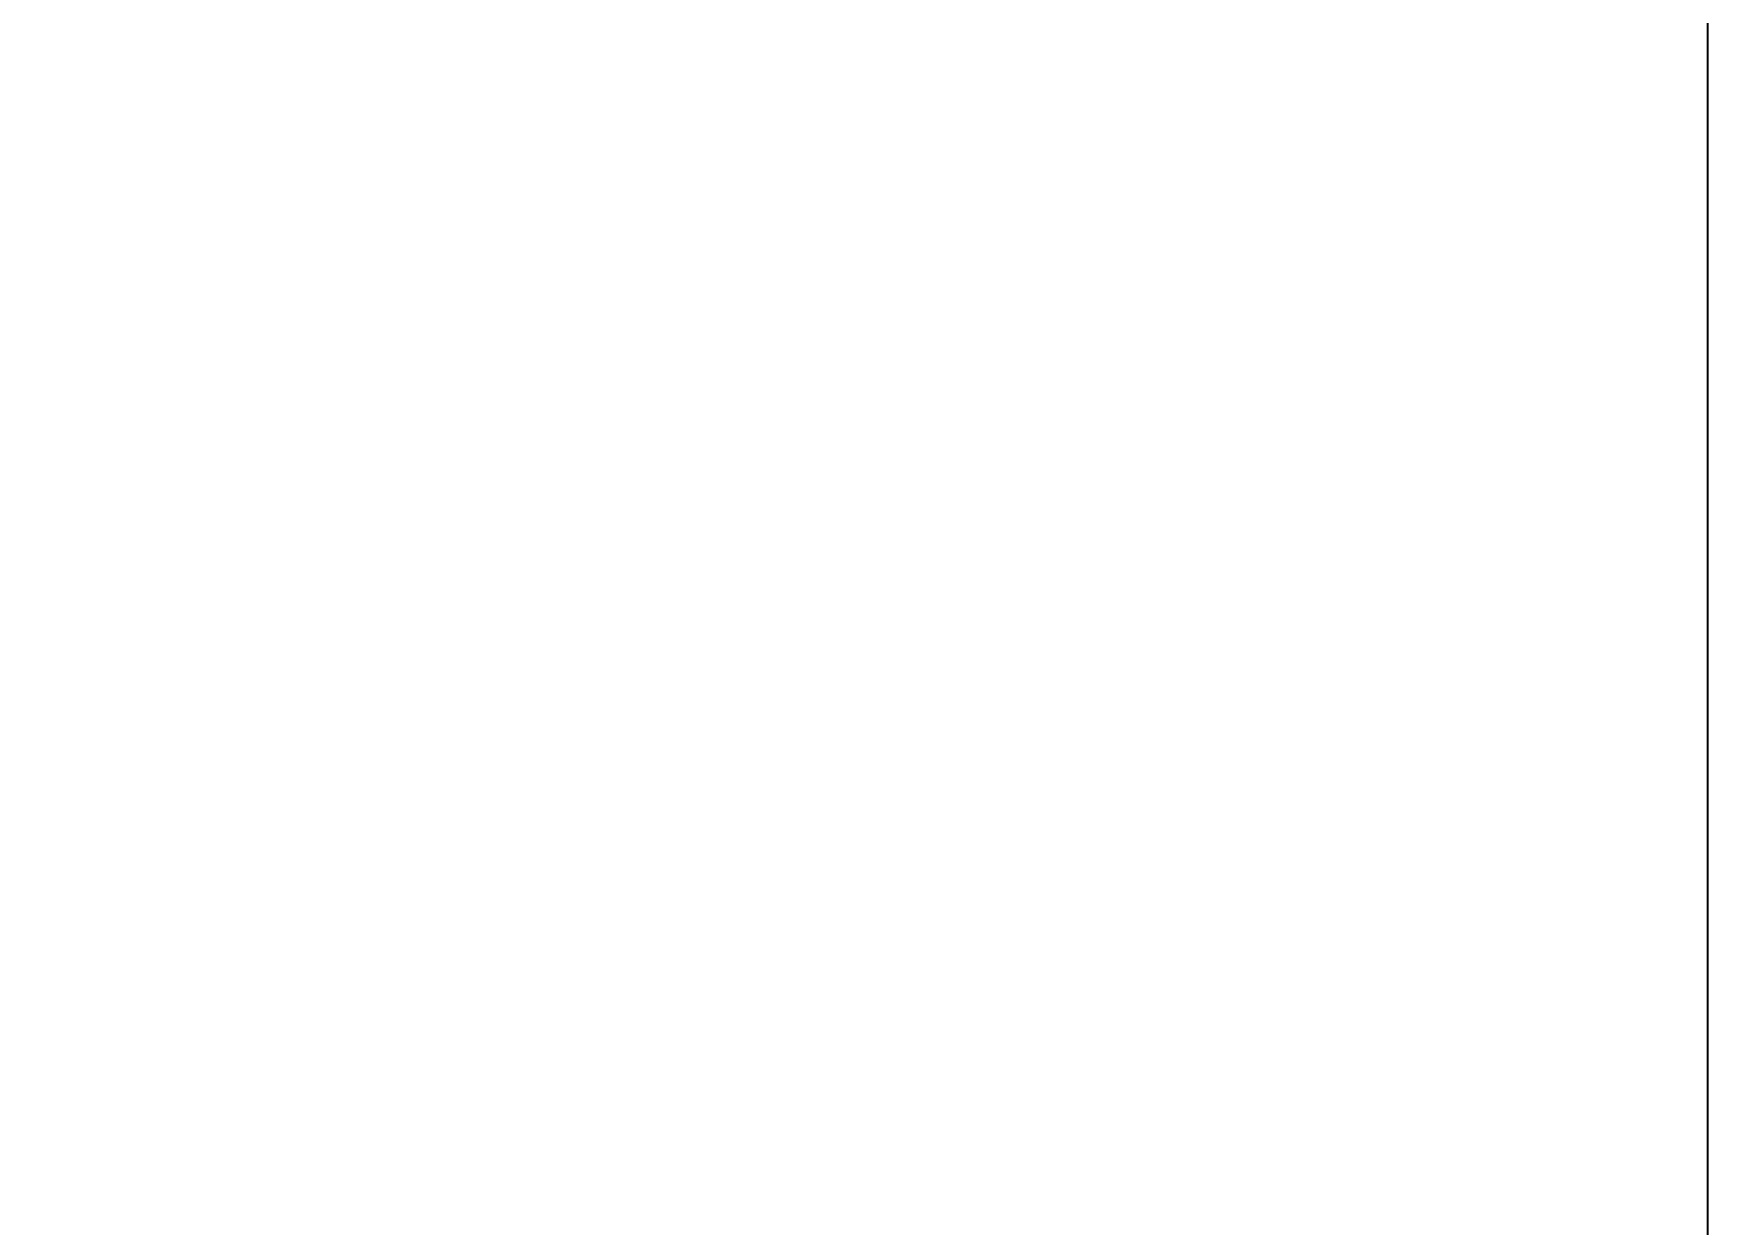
# Model space of a CAD drawing. Header units: millimetres. Extents: x 346859 to 753976, y -86090 to 5333.
# Drawn here: x 432778.2 to 432890.2, y -23372.4 to -23292.7 of the extents above; entities that cross this region are included whole.
import ezdxf

# ---------------------------------------------------------------- set-up
doc = ezdxf.new("R2010")
doc.units = ezdxf.units.MM
doc.header["$LTSCALE"] = 60
doc.layers.add('07-DIM WAL', color=5, linetype='Continuous')
doc.styles.add('YOURNAME', font='HY울릉도M.TTF')
doc.dimstyles.new('40', dxfattribs={"dimscale": 40, "dimtxt": 1.8, "dimasz": 0.9, "dimexe": 0.5, "dimexo": 1, "dimgap": 0.7, "dimtad": 1, "dimdec": 0, "dimzin": 0, "dimdsep": 46, "dimtxsty": 'YOURNAME', "dimblk": 'NONE', "dimcen": 0, "dimclrd": 1, "dimclre": 1, "dimclrt": 7, "dimadec": 0, "dimazin": 0, "dimtfac": 1, "dimtdec": 0, "dimtix": 1, "dimtmove": 2, "dimatfit": 3, "dimldrblk": 'NONE', "dimfxl": 1, "dimtolj": 1, "dimtzin": 0, "dimarcsym": 0})

# ---------------------------------------------------------------- blocks, each defined once
blk = doc.blocks.new('*D279')
at = {"layer": '07-DIM WAL', "color": 1, "lineweight": -2, "transparency": 16777216}
for p, q in [((432850.21, -23206.94), (432870.21, -23206.94)), ((432890.21, -23206.94), (432890.21, -24651.44)), ((432850.21, -24651.44), (432870.21, -24651.44))]:
    blk.add_line(p, q, dxfattribs=at)
at = {"layer": 'Defpoints', "color": 0, "transparency": 16777216}
for p in [(432890.21, -23206.94), (432890.21, -24651.44), (432890.21, -24651.44)]:
    blk.add_point(p, dxfattribs=at)
at = {"layer": '07-DIM WAL', "color": 7, "transparency": 16777216, "insert": (432825.49, -23929.19), "char_height": 72, "attachment_point": 5, "rotation": 90, "style": 'YOURNAME'}
blk.add_mtext('\\A1;1445', dxfattribs=at)
blk = doc.blocks.new('_None')

msp = doc.modelspace()

# ---------------------------------------------------------------- dimensions: what is measured, and where the dimension line sits
at = {"layer": '07-DIM WAL'}
dim = msp.add_linear_dim(base=(432890.21219895, -24651.4390389), p1=(432890.21219895, -23206.9390389), p2=(432890.21219895, -24651.4390389), angle=90, dimstyle='40', dxfattribs=at)
dim.commit()
dim.dimension.update_dxf_attribs({"geometry": '*D279', "text_midpoint": (432825.49315767, -23929.1890389)})

doc.saveas('drawing.dxf')
